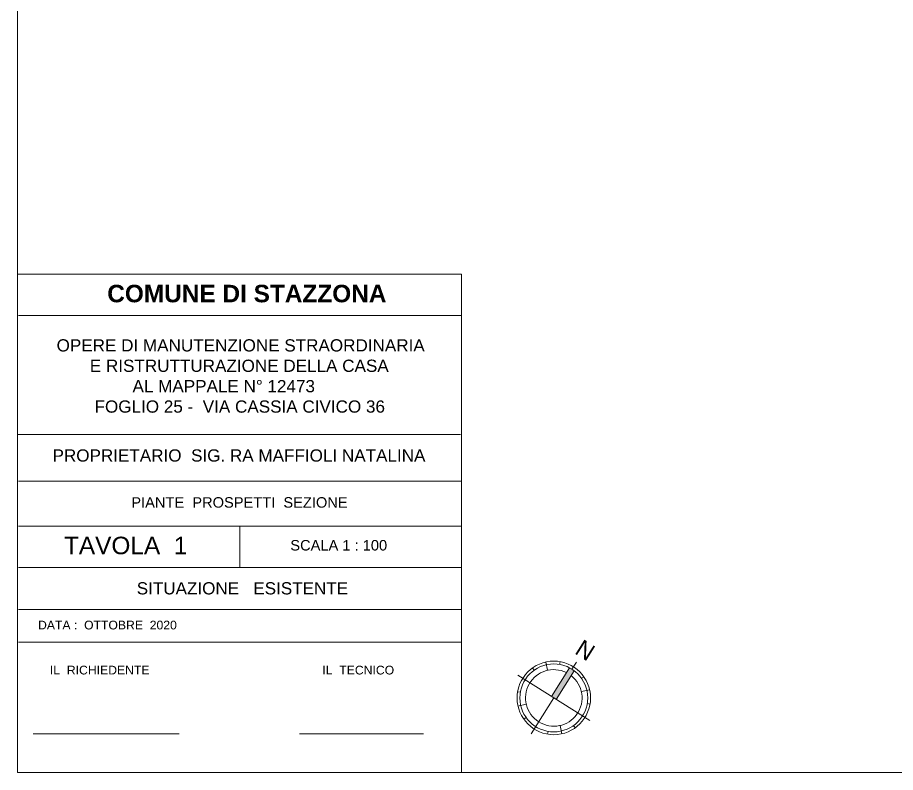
# Model space of a CAD drawing. Header units: millimetres. Extents: x -2768 to 386734, y -140 to 258833.
# Drawn here: x 154417 to 179577, y 114715 to 136334 of the extents above; entities that cross this region are included whole.
import ezdxf

# ---------------------------------------------------------------- set-up
doc = ezdxf.new("R2010")
doc.units = ezdxf.units.MM
for name, color, linetype, lineweight in [('PROIEZIONI_finissime', 251, 'Continuous', 5), ('rilievo', 7, 'Continuous', 25), ('VARIE', 4, 'Continuous', 13)]:
    doc.layers.add(name, color=color, linetype=linetype, lineweight=lineweight)
doc.styles.add('Annotativa', font='arial.ttf')
doc.styles.get("Standard").update_dxf_attribs({"font": 'arial.ttf'})

# ---------------------------------------------------------------- blocks, each defined once
blk = doc.blocks.new('N')
at = {"layer": 'PROIEZIONI_finissime', "true_color": 0x4d4d4d}
blk.add_hatch(color=251, dxfattribs=at).paths.add_polyline_path([(-0.3, 0), (0.3, 0), (0.3, 3.587, 0.041739), (-0.3, 3.587)])
at = {"layer": 'PROIEZIONI_finissime'}
for p, q in [((0, 3.6), (0, 4.5)), ((-1.378, 3.326), (-1.492, 3.603)), ((-0.3, 0), (-0.3, 3.587)), ((0.3, 0), (0.3, 3.587)), ((1.378, 3.326), (1.492, 3.603)), ((-2.758, 2.758), (-2.121, 2.121)), ((2.121, 2.121), (2.758, 2.758)), ((-3.326, 1.378), (-3.603, 1.492)), ((3.326, 1.378), (3.603, 1.492)), ((-4.5, 0), (4.5, 0)), ((0, -4.5), (0, 0)), ((-3.326, -1.378), (-3.603, -1.492)), ((3.326, -1.378), (3.603, -1.492)), ((-2.758, -2.758), (-2.121, -2.121)), ((2.121, -2.121), (2.758, -2.758)), ((-1.378, -3.326), (-1.492, -3.603)), ((1.378, -3.326), (1.492, -3.603))]:
    blk.add_line(p, q, dxfattribs=at)
for radius in [3.9, 3.6]:
    blk.add_circle((0, 0), radius, dxfattribs=at)
blk.add_arc((0, 0), 3, 95.73917, 84.26083, dxfattribs=at)
at = {"layer": 'PROIEZIONI_finissime', "color": 251, "true_color": 0x4d4d4d, "insert": (0.997, 5.157), "char_height": 1.8, "width": 0.18, "attachment_point": 1, "rotation": 180}
blk.add_mtext('{\\fBankGothic Md BT|b0|i0|c0|p34;N}', dxfattribs=at)

msp = doc.modelspace()

# ---------------------------------------------------------------- linework, layer by layer
at = {"layer": 'rilievo', "linetype": 'Continuous', "lineweight": 13, "ltscale": 0.13}
for p, q in [((154416.5, 128988.9), (167136.2, 128988.9)), ((167136.2, 128988.9), (167136.2, 114715)), ((167136.2, 127517.8), (167136.2, 128520.5)), ((167136.2, 127805.8), (154444.3, 127805.8)), ((154417.1, 124391.5), (167109, 124391.5)), ((154444.3, 123054.7), (167136.2, 123054.7)), ((160790.3, 121780.3), (160790.3, 120584.2)), ((154444.3, 121768.3), (167136.2, 121768.3)), ((154444.3, 120588.7), (167136.2, 120588.7)), ((154444.3, 119384.9), (167136.2, 119384.9)), ((167136.2, 118446.4), (154444.3, 118446.4)), ((154861.6, 115817.9), (159051.4, 115817.9)), ((162493.2, 115817.9), (166049.4, 115817.9))]:
    msp.add_line(p, q, dxfattribs=at)
at = {"layer": 'VARIE', "linetype": 'Continuous', "lineweight": 13, "ltscale": 0.13}
msp.add_lwpolyline([(154416.5, 114715), (234767.1, 114715), (234767.1, 171528.5), (154416.5, 171528.5)], close=True, dxfattribs=at)

# ---------------------------------------------------------------- block references
at = {"layer": 'rilievo', "color": 7, "lineweight": 9, "xscale": 269.9999999999996, "yscale": 270.0000000000001, "zscale": 270.0000000000001, "rotation": 327.7826848972287}
msp.add_blockref('N', (169785.7, 116849.2), dxfattribs=at)

# ---------------------------------------------------------------- texts
at = {"layer": 'rilievo', "linetype": 'Continuous', "lineweight": 13, "ltscale": 0.13, "attachment_point": 1, "style": 'Annotativa'}
for s, insert, char_height, width in [('{\\fArial|b1|i0|c0|p34;COMUNE DI STAZZONA}', (156987.6, 128680.5), 500.55, 15685.9), ('{OPERE DI MANUTENZIONE STRAORDINARIA\\P       E RISTRUTTURAZIONE DELLA CASA  \\P                AL MAPPALE N° 12473  \\P        FOGLIO 25 -  VIA CASSIA CIVICO 36     }', (155535.7, 127121), 350.385, 12635.238), ('{PROPRIETARIO  SIG. RA MAFFIOLI NATALINA}', (155418.6, 123967.6), 350.385, 12201.796), ('{       PIANTE  PROSPETTI  SEZIONE}', (156861.1, 122598.2), 300.33, 8288.263), ('{TAVOLA  1}', (155746.3, 121465.6), 500.55, 4127.147), ('SCALA 1 : 100', (162233.9, 121371.1), 300.33, 4725.741), ('{DATA :  OTTOBRE  2020}', (155003.5, 119060.8), 250, 6881.861), ('   IL  RICHIEDENTE                                                   IL  TECNICO', (155051.5, 117770.9), 250.275, 10648.67)]:
    msp.add_mtext(s, dxfattribs=dict(at, insert=insert, char_height=char_height, width=width))
at = {"layer": 'rilievo', "linetype": 'Continuous', "lineweight": 13, "ltscale": 0.13, "insert": (157832.6, 120163.1), "char_height": 350, "width": 7435.166, "attachment_point": 1, "line_spacing_factor": 0.998901, "style": 'Annotativa'}
msp.add_mtext('{SITUAZIONE   ESISTENTE}', dxfattribs=at)

doc.saveas('drawing.dxf')
